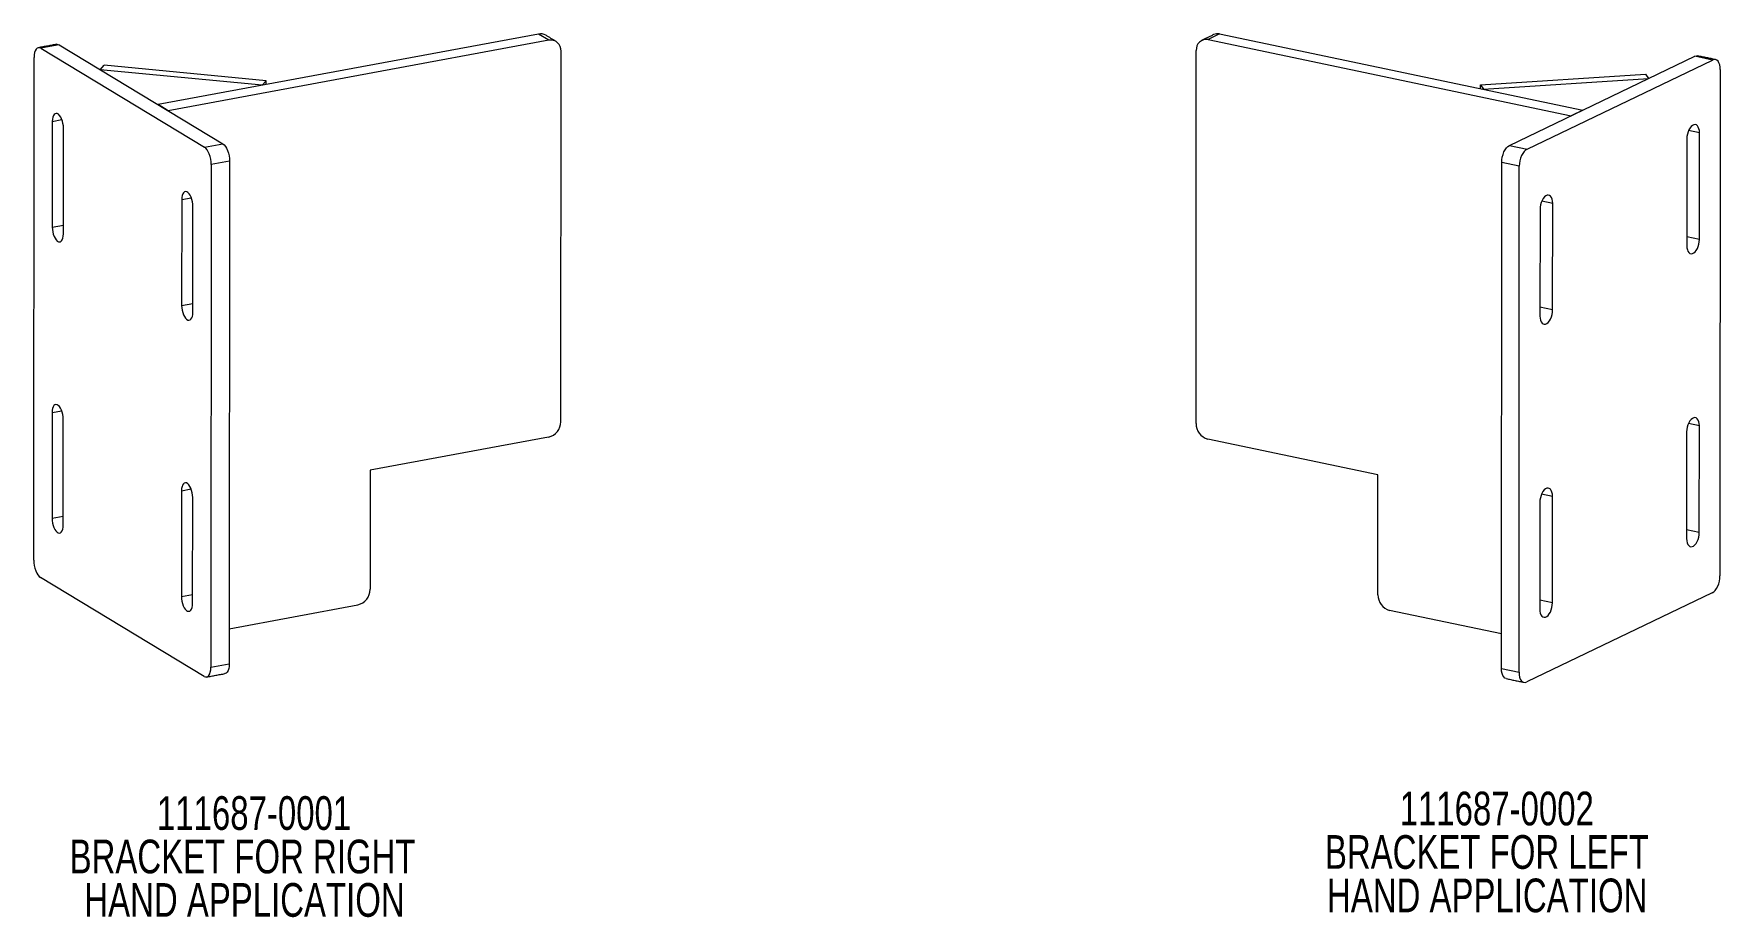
# Model space of a CAD drawing. Header units: inches. Extents: x 13.84 to 21.34, y 5.19 to 9.12.
import ezdxf

# ---------------------------------------------------------------- set-up
doc = ezdxf.new("R2010")
doc.units = ezdxf.units.IN
doc.header["$MEASUREMENT"] = 0
doc.layers.add('DIM', color=1, linetype='Continuous')
doc.styles.add('SLDTEXTSTYLE0', font='ARIAL.TTF', dxfattribs={"width": 0.7})

# ---------------------------------------------------------------- blocks, each defined once
blk = doc.blocks.new('SW_NOTE_3')
at = {"layer": 'DIM', "color": 0, "char_height": 0.15, "attachment_point": 1, "style": 'SLDTEXTSTYLE0'}
for s, insert in [('111687-0001', (0, 0.1934)), ('BRACKET FOR RIGHT', (-0.389, 0)), ('HAND APPLICATION', (-0.3234, -0.1933))]:
    blk.add_mtext(s, dxfattribs=dict(at, insert=insert))
blk = doc.blocks.new('SW_NOTE_4')
at = {"layer": 'DIM', "color": 0, "char_height": 0.15, "attachment_point": 1, "style": 'SLDTEXTSTYLE0'}
for s, insert in [('111687-0002', (0, 0.1934)), ('BRACKET FOR LEFT', (-0.3327, 0)), ('HAND APPLICATION', (-0.3234, -0.1933))]:
    blk.add_mtext(s, dxfattribs=dict(at, insert=insert))

msp = doc.modelspace()

# ---------------------------------------------------------------- linework, layer by layer
at = {"color": 7, "linetype": 'Continuous', "lineweight": 15}
for p, q in [((16.0833, 9.1184), (14.3892, 8.8044)), ((16.1288, 9.0909), (14.4347, 8.7769)), ((16.1288, 9.0909), (16.0833, 9.1184)), ((19.1156, 9.1188), (19.064, 9.094)), ((19.064, 9.094), (20.6814, 8.755)), ((19.1156, 9.1188), (20.733, 8.7798)), ((13.8355, 6.7768), (13.8371, 9.0144)), ((13.9494, 9.0702), (13.8675, 9.055)), ((13.8675, 9.055), (14.5954, 8.615)), ((13.9494, 9.0702), (14.6773, 8.6302)), ((16.1822, 7.3933), (16.1834, 9.0421)), ((19.0108, 7.3859), (19.0118, 9.0456)), ((20.4061, 8.6228), (21.232, 9.0193)), ((21.3102, 9.0029), (21.232, 9.0193)), ((14.1319, 8.9599), (14.1491, 8.9801)), ((14.8529, 8.8903), (14.1319, 8.9599)), ((14.8701, 8.9105), (14.1491, 8.9801)), ((20.2777, 8.892), (21.0124, 8.9393)), ((20.4843, 8.6064), (21.3102, 9.0029)), ((21.0124, 8.9393), (21.025, 8.9199)), ((21.3446, 8.9601), (21.3433, 6.7076)), ((14.8529, 8.8903), (14.8701, 8.9105)), ((14.8701, 8.8935), (14.8701, 8.9105)), ((20.2777, 8.8752), (20.2777, 8.892)), ((20.2777, 8.892), (20.2903, 8.8725)), ((20.2903, 8.8725), (21.025, 8.9199)), ((14.4347, 8.7769), (14.3892, 8.8044)), ((13.9182, 8.7298), (13.9179, 8.2587)), ((13.9182, 8.7298), (13.9609, 8.7377)), ((20.733, 8.7798), (20.6814, 8.755)), ((13.9676, 8.2286), (13.9679, 8.6997)), ((21.1958, 8.6517), (21.1955, 8.1774)), ((21.2522, 8.6787), (21.2036, 8.6889)), ((21.252, 8.2045), (21.2522, 8.6787)), ((14.5954, 8.615), (14.6773, 8.6302)), ((20.4061, 8.6228), (20.4843, 8.6064)), ((14.6256, 8.5378), (14.6241, 6.3001)), ((14.7076, 8.553), (14.6256, 8.5378)), ((14.7076, 8.553), (14.706, 6.3153)), ((20.3703, 6.2945), (20.3716, 8.547)), ((20.4499, 8.5306), (20.3716, 8.547)), ((20.4486, 6.2781), (20.4499, 8.5306)), ((14.4945, 8.3815), (14.4941, 7.9104)), ((14.4945, 8.3815), (14.5372, 8.3894)), ((14.5439, 7.8803), (14.5442, 8.3514)), ((20.542, 8.3378), (20.5417, 7.8636)), ((20.5984, 8.3649), (20.5498, 8.3751)), ((20.5981, 7.8907), (20.5984, 8.3649)), ((13.9179, 8.2587), (13.9676, 8.2679)), ((21.252, 8.2045), (21.1956, 8.2164)), ((14.4941, 7.9104), (14.5439, 7.9196)), ((20.5981, 7.8907), (20.5417, 7.9025)), ((13.9173, 7.4343), (13.917, 6.9632)), ((13.9173, 7.4343), (13.96, 7.4422)), ((13.9667, 6.9331), (13.967, 7.4042)), ((21.2515, 7.3747), (21.2029, 7.3848)), ((21.2512, 6.9004), (21.2515, 7.3747)), ((16.1275, 7.3243), (15.334, 7.1772)), ((19.8205, 7.1569), (19.063, 7.3157)), ((21.195, 7.3476), (21.1948, 6.8733)), ((15.334, 7.1772), (15.3337, 6.6472)), ((19.8202, 6.6234), (19.8205, 7.1569)), ((14.4935, 7.086), (14.4932, 6.6149)), ((14.4935, 7.086), (14.5362, 7.0939)), ((20.5976, 7.0608), (20.549, 7.071)), ((20.5974, 6.5866), (20.5976, 7.0608)), ((14.5429, 6.5848), (14.5433, 7.0559)), ((20.5412, 7.0337), (20.5409, 6.5595)), ((13.917, 6.9632), (13.9667, 6.9724)), ((21.2512, 6.9004), (21.1948, 6.9123)), ((14.5937, 6.2596), (13.8658, 6.6995)), ((14.4932, 6.6149), (14.543, 6.6241)), ((21.3089, 6.6318), (20.4829, 6.2353)), ((14.7061, 6.4721), (15.279, 6.5782)), ((20.3704, 6.4488), (19.8724, 6.5532)), ((20.5974, 6.5866), (20.5409, 6.5984)), ((14.6241, 6.3001), (14.706, 6.3153)), ((20.3703, 6.2945), (20.4486, 6.2781))]:
    msp.add_line(p, q, dxfattribs=at)
at = {"color": 7, "linetype": 'Continuous', "lineweight": 15, "flags": 128}
for points in [[(13.8675, 9.055), (13.8615, 9.0574), (13.8559, 9.0575), (13.8506, 9.0553), (13.846, 9.0507), (13.8422, 9.0441), (13.8394, 9.0356), (13.8377, 9.0256), (13.8371, 9.0144)], [(13.938, 9.0728), (13.9435, 9.0726), (13.9494, 9.0702)], [(21.232, 9.0193), (21.2387, 9.0214), (21.2448, 9.0212)], [(21.3446, 8.9601), (21.344, 8.9714), (21.342, 8.9816), (21.3388, 8.9903), (21.3346, 8.9972), (21.3293, 9.0021), (21.3234, 9.0047), (21.3169, 9.005), (21.3102, 9.0029)], [(13.9679, 8.6997), (13.9674, 8.7101), (13.9658, 8.7206), (13.9632, 8.731), (13.9597, 8.7406), (13.9555, 8.749), (13.9508, 8.756), (13.9457, 8.7612), (13.9405, 8.7643), (13.9354, 8.7653), (13.9307, 8.7641), (13.9265, 8.7607), (13.923, 8.7553), (13.9204, 8.7481), (13.9188, 8.7395), (13.9182, 8.7298)], [(21.2522, 8.6787), (21.2516, 8.6886), (21.2498, 8.6973), (21.2469, 8.7047), (21.2429, 8.7104), (21.2382, 8.7141), (21.2328, 8.7156), (21.227, 8.715), (21.2211, 8.7121), (21.2153, 8.7072), (21.2099, 8.7005), (21.2052, 8.6923), (21.2012, 8.6828), (21.1983, 8.6726), (21.1964, 8.6621), (21.1958, 8.6517)], [(14.6256, 8.5378), (14.6251, 8.5497), (14.6233, 8.5618), (14.6206, 8.5736), (14.6168, 8.5848), (14.6122, 8.5949), (14.607, 8.6035), (14.6013, 8.6103), (14.5954, 8.615)], [(14.6773, 8.6302), (14.6832, 8.6255), (14.6889, 8.6187), (14.6942, 8.6101), (14.6988, 8.6), (14.7025, 8.5888), (14.7053, 8.577), (14.707, 8.5649), (14.7076, 8.553)], [(20.3716, 8.547), (20.3723, 8.5589), (20.3742, 8.571), (20.3774, 8.5827), (20.3817, 8.5938), (20.3869, 8.6036), (20.3929, 8.612), (20.3993, 8.6185), (20.4061, 8.6228)], [(20.4843, 8.6064), (20.4776, 8.602), (20.4711, 8.5956), (20.4652, 8.5872), (20.46, 8.5774), (20.4557, 8.5663), (20.4525, 8.5546), (20.4505, 8.5425), (20.4499, 8.5306)], [(14.5442, 8.3514), (14.5437, 8.3618), (14.5421, 8.3724), (14.5395, 8.3827), (14.536, 8.3923), (14.5318, 8.4007), (14.527, 8.4077), (14.522, 8.4129), (14.5168, 8.416), (14.5117, 8.417), (14.5069, 8.4158), (14.5027, 8.4124), (14.4992, 8.407), (14.4966, 8.3998), (14.495, 8.3912), (14.4945, 8.3815)], [(20.5984, 8.3649), (20.5978, 8.3747), (20.596, 8.3835), (20.593, 8.3909), (20.5891, 8.3965), (20.5843, 8.4002), (20.5789, 8.4017), (20.5732, 8.4011), (20.5673, 8.3982), (20.5615, 8.3934), (20.5561, 8.3866), (20.5513, 8.3784), (20.5474, 8.3689), (20.5444, 8.3587), (20.5426, 8.3482), (20.542, 8.3378)], [(13.9179, 8.2587), (13.9184, 8.2483), (13.92, 8.2377), (13.9226, 8.2274), (13.9261, 8.2178), (13.9303, 8.2093), (13.935, 8.2024), (13.9401, 8.1972), (13.9453, 8.1941), (13.9504, 8.1931), (13.9551, 8.1943), (13.9594, 8.1977), (13.9628, 8.2031), (13.9654, 8.2103), (13.9671, 8.2189), (13.9676, 8.2286)], [(21.1955, 8.1774), (21.1961, 8.1676), (21.198, 8.1588), (21.2009, 8.1515), (21.2048, 8.1458), (21.2096, 8.1421), (21.215, 8.1406), (21.2208, 8.1412), (21.2267, 8.1441), (21.2324, 8.1489), (21.2378, 8.1557), (21.2426, 8.1639), (21.2466, 8.1734), (21.2495, 8.1836), (21.2513, 8.1941), (21.252, 8.2045)], [(14.4941, 7.9104), (14.4947, 7.9), (14.4963, 7.8894), (14.4989, 7.8791), (14.5023, 7.8695), (14.5065, 7.861), (14.5113, 7.8541), (14.5164, 7.8489), (14.5216, 7.8458), (14.5266, 7.8448), (14.5314, 7.846), (14.5356, 7.8494), (14.5391, 7.8548), (14.5417, 7.862), (14.5433, 7.8706), (14.5439, 7.8803)], [(20.5417, 7.8636), (20.5423, 7.8538), (20.5441, 7.845), (20.5471, 7.8376), (20.551, 7.8319), (20.5558, 7.8282), (20.5612, 7.8267), (20.5669, 7.8274), (20.5728, 7.8302), (20.5786, 7.8351), (20.584, 7.8418), (20.5888, 7.8501), (20.5927, 7.8595), (20.5957, 7.8697), (20.5975, 7.8803), (20.5981, 7.8907)], [(13.967, 7.4042), (13.9665, 7.4146), (13.9649, 7.4251), (13.9623, 7.4355), (13.9588, 7.4451), (13.9546, 7.4535), (13.9499, 7.4605), (13.9448, 7.4657), (13.9396, 7.4688), (13.9345, 7.4698), (13.9298, 7.4686), (13.9255, 7.4652), (13.9221, 7.4598), (13.9195, 7.4526), (13.9178, 7.444), (13.9173, 7.4343)], [(21.2515, 7.3747), (21.2509, 7.3845), (21.2491, 7.3933), (21.2461, 7.4006), (21.2422, 7.4063), (21.2374, 7.41), (21.232, 7.4115), (21.2262, 7.4109), (21.2203, 7.408), (21.2146, 7.4031), (21.2092, 7.3964), (21.2044, 7.3882), (21.2005, 7.3787), (21.1975, 7.3685), (21.1957, 7.358), (21.195, 7.3476)], [(14.5433, 7.0559), (14.5427, 7.0663), (14.5411, 7.0768), (14.5385, 7.0872), (14.5351, 7.0968), (14.5309, 7.1052), (14.5261, 7.1122), (14.521, 7.1174), (14.5158, 7.1205), (14.5108, 7.1215), (14.506, 7.1203), (14.5018, 7.1169), (14.4983, 7.1115), (14.4957, 7.1043), (14.4941, 7.0957), (14.4935, 7.086)], [(20.5976, 7.0608), (20.597, 7.0706), (20.5952, 7.0794), (20.5923, 7.0868), (20.5883, 7.0924), (20.5835, 7.0961), (20.5782, 7.0976), (20.5724, 7.097), (20.5665, 7.0942), (20.5607, 7.0893), (20.5553, 7.0826), (20.5506, 7.0743), (20.5466, 7.0648), (20.5436, 7.0546), (20.5418, 7.0441), (20.5412, 7.0337)], [(13.917, 6.9632), (13.9175, 6.9528), (13.9191, 6.9422), (13.9217, 6.9319), (13.9252, 6.9223), (13.9294, 6.9138), (13.9341, 6.9069), (13.9392, 6.9017), (13.9444, 6.8986), (13.9495, 6.8976), (13.9542, 6.8988), (13.9584, 6.9022), (13.9619, 6.9076), (13.9645, 6.9148), (13.9661, 6.9234), (13.9667, 6.9331)], [(21.1948, 6.8733), (21.1954, 6.8635), (21.1972, 6.8547), (21.2001, 6.8474), (21.2041, 6.8417), (21.2089, 6.838), (21.2142, 6.8365), (21.22, 6.8371), (21.2259, 6.84), (21.2317, 6.8448), (21.2371, 6.8516), (21.2419, 6.8598), (21.2458, 6.8693), (21.2488, 6.8795), (21.2506, 6.89), (21.2512, 6.9004)], [(13.8355, 6.7768), (13.8361, 6.7649), (13.8378, 6.7528), (13.8406, 6.741), (13.8444, 6.7298), (13.849, 6.7197), (13.8542, 6.711), (13.8599, 6.7043), (13.8658, 6.6995)], [(21.3089, 6.6318), (21.3156, 6.6362), (21.322, 6.6426), (21.328, 6.651), (21.3332, 6.6608), (21.3375, 6.6719), (21.3407, 6.6837), (21.3426, 6.6957), (21.3433, 6.7076)], [(14.4932, 6.6149), (14.4937, 6.6045), (14.4953, 6.5939), (14.4979, 6.5836), (14.5014, 6.574), (14.5056, 6.5655), (14.5104, 6.5586), (14.5154, 6.5534), (14.5206, 6.5503), (14.5257, 6.5493), (14.5305, 6.5505), (14.5347, 6.5539), (14.5382, 6.5593), (14.5408, 6.5665), (14.5424, 6.5751), (14.5429, 6.5848)], [(20.5409, 6.5595), (20.5415, 6.5497), (20.5433, 6.5409), (20.5463, 6.5335), (20.5502, 6.5278), (20.555, 6.5241), (20.5604, 6.5226), (20.5662, 6.5233), (20.5721, 6.5261), (20.5778, 6.531), (20.5832, 6.5377), (20.588, 6.546), (20.592, 6.5554), (20.5949, 6.5656), (20.5967, 6.5762), (20.5974, 6.5866)], [(14.706, 6.3153), (14.7054, 6.3042), (14.7037, 6.2942), (14.7009, 6.2857), (14.6971, 6.2791), (14.6925, 6.2745), (14.6873, 6.2722), (14.6871, 6.2722)], [(14.5937, 6.2596), (14.5996, 6.2571), (14.6053, 6.2571), (14.6105, 6.2593), (14.6151, 6.2639), (14.6189, 6.2705), (14.6217, 6.279), (14.6235, 6.289), (14.6241, 6.3001)], [(20.3919, 6.2498), (20.3915, 6.2499), (20.3856, 6.2525), (20.3803, 6.2574), (20.3761, 6.2643), (20.3729, 6.2731), (20.3709, 6.2832), (20.3703, 6.2945)], [(20.4486, 6.2781), (20.4492, 6.2668), (20.4512, 6.2567), (20.4543, 6.2479), (20.4586, 6.241), (20.4638, 6.2361), (20.4698, 6.2335), (20.4762, 6.2332), (20.4829, 6.2353)]]:
    msp.add_lwpolyline(points, dxfattribs=at)
at = {"color": 7, "linetype": 'Continuous', "lineweight": 15}
for centre, radius, start, end in [((16.0925, 9.0739), 0.0454, 59.38475, 101.63342), ((16.1373, 9.0455), 0.0462, 355.80111, 100.67577), ((19.056, 9.0503), 0.0444, 79.55049, 186.04587), ((19.1064, 9.0778), 0.042, 77.2654, 115.09555), ((16.1111, 7.3935), 0.0711, 283.35941, 359.85187), ((19.0828, 7.3849), 0.072, 179.1964, 253.99651), ((15.2625, 6.6474), 0.0711, 283.35936, 359.85186), ((19.8922, 6.6224), 0.072, 179.19641, 253.99655)]:
    msp.add_arc(centre, radius, start, end, dxfattribs=at)
for points in [[(16.1611, 9.0855), (16.1156, 9.113)], [(19.0886, 9.1158), (19.0369, 9.091)], [(13.938, 9.0728), (13.856, 9.0576)], [(21.323, 9.0048), (21.2448, 9.0212)], [(14.6051, 6.257), (14.6871, 6.2722)], [(20.3919, 6.2498), (20.4701, 6.2334)]]:
    msp.add_open_spline(points, degree=1, dxfattribs=at)

# ---------------------------------------------------------------- block references
at = {"layer": 'DIM'}
for name, p in [('SW_NOTE_3', (14.3843, 5.5332)), ('SW_NOTE_4', (19.9172, 5.5533))]:
    msp.add_blockref(name, p, dxfattribs=at)

doc.saveas('drawing.dxf')
